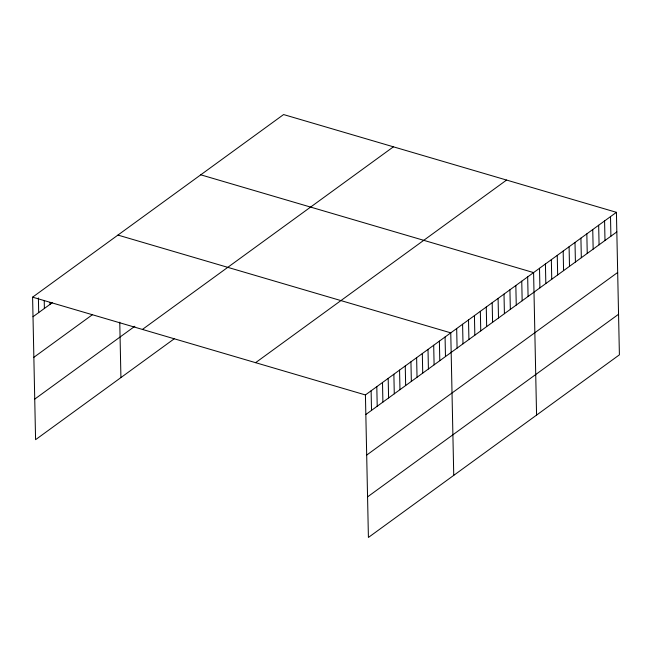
<?xml version="1.0" encoding="UTF-8"?>
<svg xmlns="http://www.w3.org/2000/svg" width="652" height="652" viewBox="0 0 652 652"><rect width="100%" height="100%" fill="white"/><g stroke="black" fill="none" stroke-linecap="round" stroke-linejoin="round"><path stroke-width="0.98" d="M174.165 338.844L35.583 439.676L32.6 297.165L283.587 114.556L616.417 212.324L619.4 354.835L368.413 537.444L365.422 394.941L616.417 212.324M33.008 316.742L52.519 302.544M33.863 357.304L92.38 314.729M34.735 399.105L134.866 326.253M142.429 329.431L393.425 146.822M255.592 362.675L506.58 180.058M365.837 414.509L616.825 231.9M366.685 455.08L617.672 272.463M367.557 496.881L618.552 314.264M200.767 174.817L533.589 272.593L536.572 415.096M117.939 235.079L450.76 332.854L453.743 475.357M32.6 297.165L365.422 394.941M610.5 216.627L610.908 236.203M604.583 220.938L604.991 240.507M598.666 225.242L599.074 244.81M592.749 229.545L593.157 249.113M586.833 233.848L587.24 253.424M580.916 238.151L581.331 257.727M574.999 242.454L575.414 262.031M569.082 246.766L569.498 266.334M563.173 251.069L563.581 270.637M557.256 255.372L557.664 274.94M551.339 259.675L551.747 279.252M545.422 263.978L545.83 283.555M539.506 268.282L539.913 287.858M527.672 276.896L528.079 296.464M521.755 281.199L522.162 300.768M515.838 285.503L516.254 305.071M509.921 289.806L510.337 309.382M504.004 294.109L504.42 313.685M498.087 298.412L498.503 317.989M492.178 302.724L492.586 322.292M486.262 307.027L486.669 326.595M480.345 311.33L480.752 330.898M474.428 315.633L474.835 335.209M468.511 319.936L468.918 339.513M462.594 324.24L463.001 343.816M456.677 328.551L457.085 348.119M445.072 336.994L445.479 356.562M439.383 341.126L439.79 360.703M433.694 345.267L434.102 364.843M428.005 349.407L428.413 368.983M422.317 353.547L422.724 373.123M416.628 357.687L417.035 377.255M410.939 361.827L411.347 381.396M405.251 365.968L405.658 385.536M399.562 370.108L399.969 389.676M393.873 374.248L394.281 393.816M388.184 378.38L388.592 397.956M382.496 382.52L382.903 402.097M376.807 386.66L377.215 406.237M371.11 390.801L371.526 410.377M119.764 322.153L120.922 377.581M50.033 302.365L50.074 304.321M44.222 300.629L44.385 308.461M38.395 297.923L38.696 312.601"/></g></svg>
